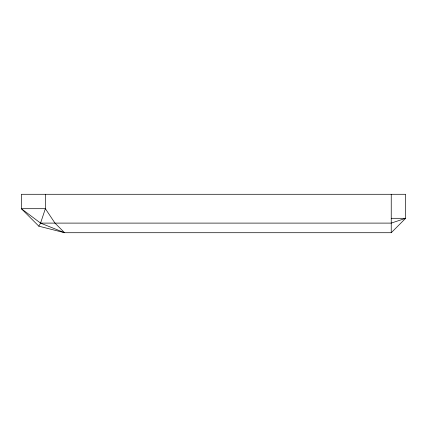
<?xml version="1.0" encoding="UTF-8"?>
<svg xmlns="http://www.w3.org/2000/svg" width="427" height="427" viewBox="0 0 427 427"><rect width="100%" height="100%" fill="white"/><g stroke="black" fill="none" stroke-linecap="round" stroke-linejoin="round"><path stroke-width="0.64" d="M38.83 226.177L21.35 208.696L21.35 194.285L405.65 194.285L405.65 218.304L391.239 232.715L64.584 232.715L38.83 226.177L40.565 223.107L45.369 208.696L45.369 194.285M391.239 218.304L405.65 218.304L391.239 223.107L40.565 223.107L21.35 208.696L45.369 208.696L54.976 223.107L64.584 232.715L40.565 223.107M391.239 194.285L391.239 232.715"/></g></svg>
